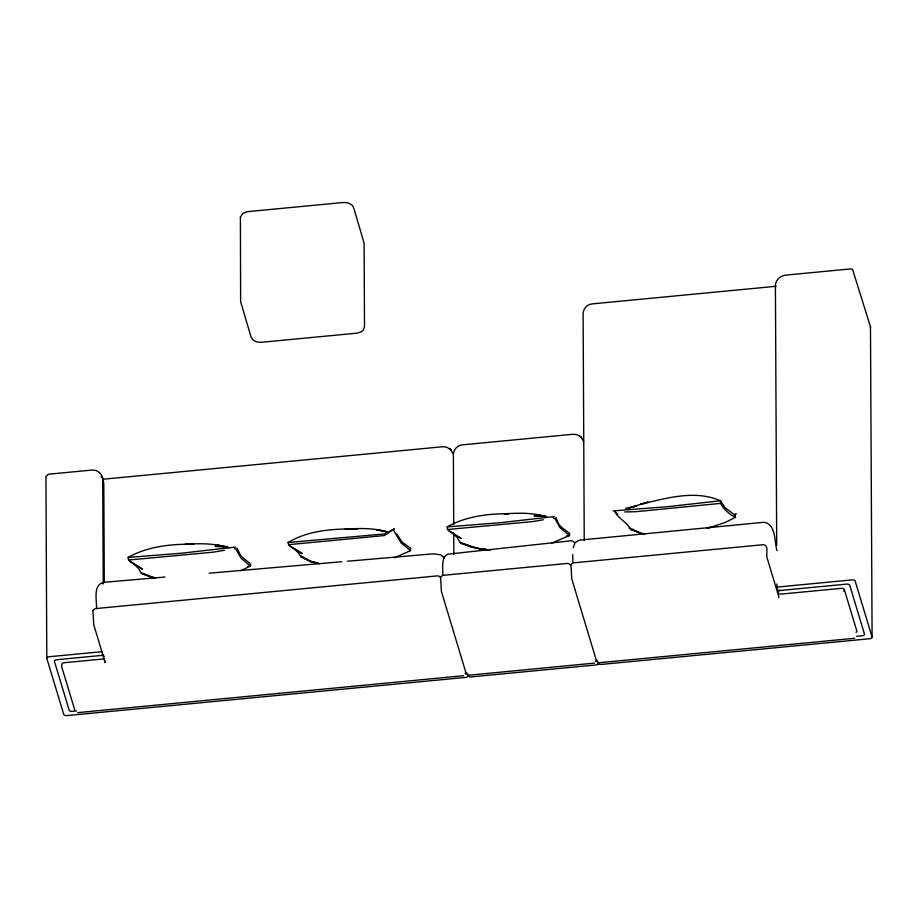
<?xml version="1.0" encoding="UTF-8"?>
<svg xmlns="http://www.w3.org/2000/svg" width="918" height="918" viewBox="0 0 918 918"><rect width="100%" height="100%" fill="white"/><g stroke="black" fill="none" stroke-linecap="round" stroke-linejoin="round"><path stroke-width="1.38" d="M442.637 575.448C443.486 568.712 440.456 558.178 447.571 554.197L570.594 540.84L572.625 541.092L574.53 542.618M394.315 557.811L410.53 550.651L410.541 548.184L402.336 542.308L396.565 533.874M572.775 554.529L572.832 562.849M440.571 577.238L441.432 591.513L465.874 672.527M92.902 610.516L93.762 624.791L105.145 662.566M570.95 564.765L571.811 579.04L596.252 660.042M573.234 547.679L575.081 542.63L579.247 540.151L763.948 522.285C776.18 523.903 774.241 541.746 777.007 550.639M93.051 610.126L95.162 608.634L437.622 575.861L439.584 576.447L440.514 577.915M440.72 576.848L442.832 575.356L568.001 563.377L570.709 564.926M571.099 564.363L573.211 562.883L763.558 544.661C769.674 546.095 765.21 554.403 767.402 558.855L778.659 596.138M288.608 544.672L384.504 535.538L394.315 528.814L384.458 533.943L288.08 542.527L288.608 544.672L290.306 546.313L302.217 553.565L290.306 546.313M288.08 542.527C308.918 529.95 333.968 528.734 357.664 528.929L345.202 529.112C359.787 528.217 374.716 527.816 388.784 532.383L376.541 529.732L387.385 531.82M736.454 513.77L734.836 514.16L735.456 517.316L725.438 522.342L708.489 528.057M130.333 561.609L142.198 568.988L130.333 561.609L128.543 560.049L128.153 557.444C147.993 546.187 171.196 543.995 193.583 544.213M449.315 531.074L461.192 538.453L449.315 531.074L447.536 529.525L447.146 526.909C465.747 516.386 487.401 513.69 508.446 513.701M240.7 570.675L250.453 566.062L250.683 563.95L240.895 556.067L236.901 548.012M628.463 508.09L648.097 502.054L640.282 504.372C666.043 498.279 694.903 489.512 720.458 500.758L725.036 507.723L735.249 515.354M551.97 543.02L569.447 535.538L569.665 533.427L561.323 527.127L558.592 523.926L555.883 517.477M707.021 528.24L712.299 526.634L709.694 527.402M628.486 508.205L636.323 506.047L625.525 508.446M594.451 663.117L468.788 675.212M224.313 550.284L213.756 552.108L128.543 560.049M543.307 519.76L532.75 521.573L447.536 529.525M292.865 547.736L298.052 552.533L301.276 557.134L302.619 556.916M235.306 547.082L181.753 553.175L128.153 557.444M554.3 516.547L500.746 522.652L447.146 526.909M614.968 511.739C618.675 519.049 627.338 522.181 630.781 529.663L633.477 529.388M776.192 286.278L592.087 303.904C587.176 304.294 583.171 308.746 583.114 313.635L584.238 540.61M102.529 479.288L442.786 446.722L446.527 447.146L450.164 449.166M103.344 655.704A2.639 1.457 -0.3 0 0 101.382 655.452L56.618 659.744A2.639 1.457 -0.3 0 0 54.437 661.43L69.16 710.176A2.639 1.457 -0.3 0 0 72.201 711.37L76.481 710.957M598.088 661.947A2.639 1.457 -0.3 0 0 598.054 662.521L598.272 663.244A2.639 1.457 -0.3 0 0 601.313 664.425L869.897 638.721A2.639 1.457 -0.3 0 0 872.066 637.035L855.174 581.083A2.639 1.457 -0.3 0 0 852.134 579.889L779.118 586.877A2.639 1.457 -0.3 0 0 776.949 588.576L777.167 589.299A2.639 1.457 -0.3 0 0 780.208 590.481L846.694 584.123A2.639 1.457 -0.3 0 1 849.747 585.317L864.458 634.051A2.639 1.457 -0.3 0 1 862.289 635.749L856.586 636.289M77.663 712.643L463.579 675.705M599.167 662.727L854.704 638.274M735.456 517.316C729.236 514.264 723.832 509.41 720.607 503.385L635.646 511.728L624.768 511.957M566.739 535.779L569.447 535.538L560.003 527.678L555.126 518.945L553.302 517.637M247.745 566.314L250.453 566.062L241.021 558.201L236.133 549.48L234.319 548.172M164.838 577.043L106.316 582.104C92.179 582.425 96.838 599.741 96.551 608.554M209.097 573.211L341.852 561.724M347.555 561.231L433.204 553.829L440.709 554.828L444.174 557.834M613.224 510.901L667.73 506.667L720.458 500.758L720.607 503.385M508.388 513.782L504.223 513.828C517.396 513.024 530.948 512.439 543.743 516.203M193.56 544.259L185.241 544.363C199.791 543.307 214.72 543.215 228.754 547.748M545.04 516.145L534.024 515.836L546.405 516.295L535.584 514.505L543.697 516.318M226.046 546.68L215.042 546.371L223.292 546.669M485.358 549.228L479.758 548.884L469.167 546.095L481.284 549.056L470.498 546.899L460.159 542.412L457.026 537.363L451.885 532.555M485.278 549.171L479.758 548.884L490.694 550.043M304.455 558.58L307.014 558.741M227.423 546.83L216.602 545.028L223.349 546.543M155.555 578.237L151.516 577.422L141.165 572.935L138.044 567.886L132.892 563.09M318.19 563.308L311.489 561.908L301.276 557.134M644.884 534.184L630.781 529.663M318.202 563.17L310.181 561.219L300.301 555.792L311.489 561.908L310.181 561.219L319.418 563.755M155.567 577.938L150.185 576.619L155.475 578.019M470.67 546.21L461.261 543.559L460.159 542.412L470.693 546.13M151.677 576.745L142.267 574.094L141.165 572.935L149.072 575.735M872.1 637.321L870.471 326.797L852.558 269.376L850.779 268.894L786.038 275.09C780.702 275.515 775.458 279.864 775.412 285.452L776.697 545.43M580.543 436.681L576.906 434.673L573.165 434.248L462.339 444.851C457.439 445.241 453.423 449.694 453.377 454.582L453.721 524.534M410.53 550.651L401.028 542.836L393.26 529.755M580.968 437.094L583.687 441.581M450.589 449.568L453.308 454.066M579.843 436.039L581.737 437.794M449.464 448.523L451.358 450.279M615.129 511.808L617.711 514.309M101.152 476.66L101.944 477.578M443.532 556.87L444.14 557.788M102.575 478.599L103.803 483.293L104.296 581.909M467.882 674.156A2.639 1.457 -0.3 0 0 467.675 674.994L467.893 675.717A2.639 1.457 -0.3 0 0 470.934 676.91L596.103 664.93A2.639 1.457 -0.3 0 0 598.272 663.244M61.69 666.72L74.748 709.958M870.471 326.797L870.562 327.508M843.883 590.297L843.894 591.399M778.693 596.539L778.705 597.641M776.892 583.997L776.915 588.289M453.767 533.094L453.871 554.506M105.088 661.006L105.088 662.107M103.241 584.02L102.713 479.689C102.862 473.768 96.987 469.27 91.307 470.119L48.287 474.239L45.946 476.408L46.795 658.16M61.621 665.171L61.632 666.273M780.208 590.481A2.639 1.457 -0.3 0 0 778.039 592.179L778.257 592.89A2.639 1.457 -0.3 0 0 781.298 594.084L841.267 588.346A2.639 1.457 -0.3 0 1 844.308 589.54L856.85 631.079A2.639 1.457 -0.3 0 1 856.058 632.387M104.182 658.458A2.639 1.457 -0.3 0 1 102.46 659.055L64.226 662.716A2.639 1.457 -0.3 0 0 62.045 664.403M103.734 655.888A2.639 1.457 -0.3 0 1 104.285 656.37M103.355 654.603A2.639 1.457 -0.3 0 1 101.382 655.452M466.78 672.687A2.639 1.457 -0.3 0 1 465.139 673.732A2.639 1.457 -0.3 0 1 467.675 674.994M597.159 660.203A2.639 1.457 -0.3 0 1 595.518 661.247A2.639 1.457 -0.3 0 1 598.054 662.521M102.265 652.101A2.639 1.457 -0.3 0 0 100.291 651.849L49.01 656.76A2.639 1.457 -0.3 0 0 46.829 658.447L63.732 714.399A2.639 1.457 -0.3 0 0 66.773 715.592L465.724 677.404A2.639 1.457 -0.3 0 0 467.893 675.717M240.39 217.13L240.631 301.701L251.096 337.181L252.806 339.798L256.351 341.863L260.804 342.357L357.217 333.131L361.267 331.823L363.298 330.032L364.515 326.601L364.102 243.086L353.625 207.617L351.915 205.001L348.381 202.924L343.917 202.43L247.504 211.656L242.708 213.481L240.39 217.13M639.616 532.956L629.232 528.045L639.616 532.956"/></g></svg>
